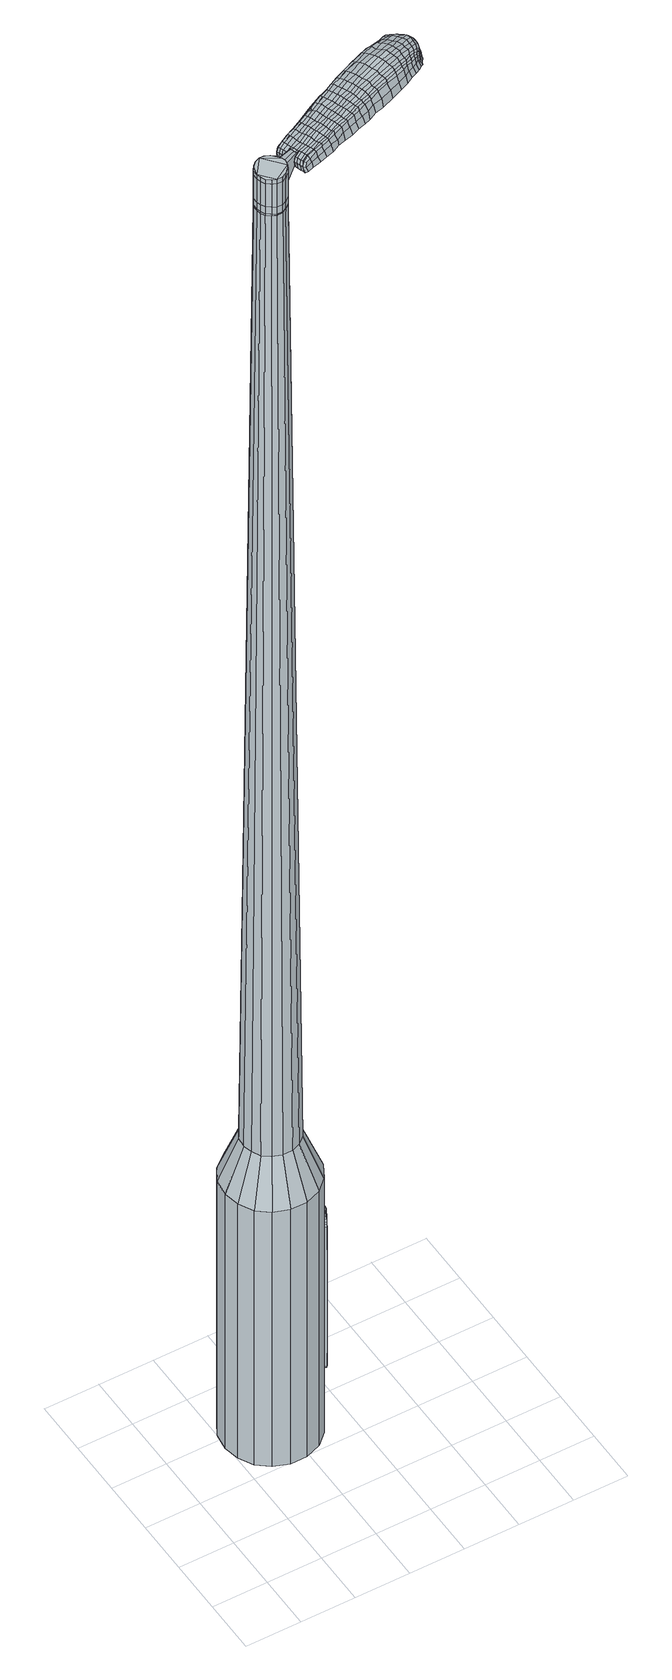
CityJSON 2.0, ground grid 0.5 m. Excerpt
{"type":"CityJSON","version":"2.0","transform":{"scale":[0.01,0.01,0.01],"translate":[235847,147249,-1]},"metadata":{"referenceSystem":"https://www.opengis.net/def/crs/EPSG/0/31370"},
"CityObjects":{
"object1":{"type":"GenericCityObject","attributes":{"cluster":434,"mean_distance_to_centroid":0.321,"new_centroid_x":235847.89,"new_centroid_y":147250.38,"mean_distance_to_camera":7.68,"H1":7.4,"H2":7.63,"Z_final":113.05,"cluster2":-1,"proj_x":235849.08,"proj_y":147253.54,"id_line":64612,"bearing_l":110.61,"distance":3.37,"orientation":"right","G_obj":20.61},"geometry":[{"type":"MultiSurface","lod":"2","boundaries":[[[0,1,2,3]],[[1,4,5,2]],[[4,6,7,5]],[[6,8,9,7]],[[8,10,11,9]],[[10,12,13,11]],[[12,14,15,13]],[[14,16,17,15]],[[16,18,19,17]],[[18,20,21,19]],[[20,22,23,21]],[[22,24,25,23]],[[24,26,27,25]],[[26,28,29,27]],[[28,30,31,29]],[[30,32,33,31]],[[32,34,35,33]],[[34,0,3,35]],[[36,37,38,39]],[[38,40,41,42]],[[41,43,42]],[[42,44,45,46]],[[45,47,46]],[[46,48,49,50]],[[49,51,50]],[[42,46,50,38]],[[50,52,39,38]],[[53,36,39]],[[2,5,7,35]],[[7,9,11,15]],[[11,13,15]],[[15,17,19,23]],[[19,21,23]],[[23,25,27,31]],[[27,29,31]],[[15,23,31,7]],[[31,33,35,7]],[[3,2,35]],[[1,0,54,55]],[[0,34,56,54]],[[34,32,57,56]],[[32,30,58,57]],[[30,28,59,58]],[[28,26,60,59]],[[26,24,61,60]],[[24,22,62,61]],[[22,20,63,62]],[[20,18,64,63]],[[18,16,65,64]],[[16,14,66,65]],[[14,12,67,66]],[[12,10,68,67]],[[10,8,69,68]],[[8,6,70,69]],[[6,4,71,70]],[[4,1,55,71]],[[55,54,72,73]],[[54,56,74,72]],[[56,57,75,74]],[[57,58,76,75]],[[58,59,77,76]],[[59,60,78,77]],[[60,61,79,78]],[[61,62,80,79]],[[62,63,81,80]],[[63,64,82,81]],[[64,65,83,82]],[[65,66,84,83]],[[66,67,85,84]],[[67,68,86,85]],[[68,69,87,86]],[[69,70,88,87]],[[70,71,89,88]],[[71,55,73,89]],[[90,91,92,93]],[[74,94,91,90]],[[95,96,94,74]],[[97,98,96,95]],[[99,100,98,97]],[[101,102,100,99]],[[79,103,102,101]],[[104,105,103,79]],[[81,106,105,104]],[[82,107,106,81]],[[83,108,107,82]],[[84,109,108,83]],[[110,111,109,84]],[[112,113,111,110]],[[114,115,113,112]],[[116,117,115,114]],[[118,119,117,116]],[[93,92,119,118]],[[120,121,122,123]],[[124,120,123,125]],[[126,124,125,127]],[[128,126,127,129]],[[130,128,129,131]],[[132,130,131,133]],[[134,132,133,135]],[[136,134,135,137]],[[138,136,137,139]],[[140,138,139,141]],[[142,140,141,143]],[[144,142,143,145]],[[146,144,145,147]],[[148,146,147,149]],[[150,148,149,151]],[[152,150,151,153]],[[73,72,90,93]],[[72,74,90]],[[75,95,74]],[[75,76,97,95]],[[76,77,99,97]],[[77,78,101,99]],[[78,79,101]],[[80,104,79]],[[80,81,104]],[[85,110,84]],[[85,86,112,110]],[[86,87,114,112]],[[87,88,116,114]],[[88,89,118,116]],[[89,73,93,118]],[[154,155,92,91]],[[155,156,119,92]],[[156,157,117,119]],[[157,158,115,117]],[[158,159,113,115]],[[159,160,111,113]],[[160,109,111]],[[161,105,106]],[[161,103,105]],[[162,102,103]],[[162,163,100,102]],[[163,164,98,100]],[[164,165,96,98]],[[165,94,96]],[[154,91,94]],[[39,52,152,166]],[[155,154,167,153]],[[53,39,166,121]],[[154,94,122,167]],[[36,53,121,120]],[[94,165,123,122]],[[37,36,120,124]],[[165,164,125,123]],[[38,37,124,126]],[[164,163,127,125]],[[40,38,126,128]],[[163,162,129,127]],[[41,40,128,130]],[[162,103,131,129]],[[43,41,130,132]],[[103,161,133,131]],[[42,43,132,134]],[[161,106,135,133]],[[44,42,134,136]],[[106,107,137,135]],[[45,44,136,138]],[[107,108,139,137]],[[47,45,138,140]],[[108,109,141,139]],[[46,47,140,142]],[[109,160,143,141]],[[48,46,142,144]],[[160,159,145,143]],[[49,48,144,146]],[[159,158,147,145]],[[51,49,146,148]],[[158,157,149,147]],[[50,51,148,150]],[[157,156,151,149]],[[52,50,150,152]],[[156,155,153,151]],[[152,153,168,169]],[[153,167,170,168]],[[167,122,171,170]],[[122,121,172,171]],[[121,166,173,172]],[[166,152,169,173]],[[174,175,176,177]],[[178,174,177,179]],[[174,178,180,181]],[[175,174,181,182]],[[183,184,185,186]],[[187,183,186,188]],[[183,187,189,190]],[[184,183,190,191]],[[192,193,194,195]],[[196,192,195,197]],[[192,196,198,199]],[[193,192,199,200]],[[201,202,203,204]],[[205,201,204,206]],[[201,205,207,208]],[[202,201,208,209]],[[210,211,212,213]],[[214,210,213,215]],[[210,214,216,217]],[[211,210,217,218]],[[219,220,221,222]],[[223,219,222,224]],[[219,223,225,226]],[[220,219,226,227]],[[228,229,230,231]],[[220,228,231,221]],[[228,220,227,232]],[[229,228,232,233]],[[234,235,236,237]],[[229,234,237,230]],[[234,229,233,238]],[[235,234,238,239]],[[240,178,179,241]],[[235,240,241,236]],[[240,235,239,242]],[[178,240,242,180]],[[243,244,245,246]],[[247,243,246,248]],[[243,247,249,250]],[[244,243,250,251]],[[252,253,254,255]],[[244,252,255,245]],[[252,244,251,256]],[[253,252,256,257]],[[258,259,260,261]],[[253,258,261,254]],[[258,253,257,262]],[[259,258,262,263]],[[264,265,266,267]],[[259,264,267,260]],[[264,259,263,268]],[[265,264,268,269]],[[270,175,182,271]],[[265,270,271,266]],[[270,265,269,272]],[[175,270,272,176]],[[273,274,275,276]],[[277,273,276,278]],[[273,277,279,280]],[[274,273,280,281]],[[282,283,284,285]],[[274,282,285,275]],[[282,274,281,286]],[[283,282,286,287]],[[288,289,290,291]],[[283,288,291,284]],[[288,283,287,292]],[[289,288,292,293]],[[294,187,188,295]],[[289,294,295,290]],[[294,289,293,296]],[[187,294,296,189]],[[297,298,299,300]],[[301,297,300,302]],[[297,301,303,304]],[[298,297,304,305]],[[306,307,308,309]],[[298,306,309,299]],[[306,298,305,310]],[[307,306,310,311]],[[312,313,314,315]],[[307,312,315,308]],[[312,307,311,316]],[[313,312,316,317]],[[318,319,320,321]],[[313,318,321,314]],[[318,313,317,322]],[[319,318,322,323]],[[324,184,191,325]],[[319,324,325,320]],[[324,319,323,326]],[[184,324,326,185]],[[327,213,212,328]],[[329,327,328,330]],[[327,329,331,332]],[[213,327,332,215]],[[333,329,330,334]],[[335,333,334,336]],[[333,335,337,338]],[[329,333,338,331]],[[339,335,336,340]],[[341,339,340,342]],[[339,341,343,344]],[[335,339,344,337]],[[345,341,342,346]],[[347,345,346,348]],[[345,347,349,350]],[[341,345,350,343]],[[351,347,348,352]],[[202,351,352,203]],[[351,202,209,353]],[[347,351,353,349]],[[354,355,200,199]],[[356,354,199,198]],[[354,356,357,358]],[[355,354,358,359]],[[360,361,359,358]],[[362,360,358,357]],[[360,362,363,364]],[[361,360,364,365]],[[366,367,365,364]],[[368,366,364,363]],[[366,368,369,370]],[[367,366,370,371]],[[372,373,371,370]],[[374,372,370,369]],[[372,374,207,205]],[[373,372,205,206]],[[375,376,377,378]],[[277,375,378,279]],[[375,277,278,379]],[[376,375,379,380]],[[381,196,197,382]],[[376,381,382,377]],[[381,376,380,383]],[[196,381,383,198]],[[384,385,386,387]],[[223,384,387,225]],[[384,223,224,388]],[[385,384,388,389]],[[390,391,392,393]],[[385,390,393,386]],[[390,385,389,394]],[[391,390,394,395]],[[396,193,200,397]],[[391,396,397,392]],[[396,391,395,398]],[[193,396,398,194]],[[399,400,401,402]],[[181,399,402,182]],[[399,181,180,403]],[[400,399,403,404]],[[405,406,407,408]],[[400,405,408,401]],[[405,400,404,409]],[[406,405,409,410]],[[411,204,203,412]],[[406,411,412,407]],[[411,406,410,413]],[[204,411,413,206]],[[414,415,416,417]],[[186,414,417,188]],[[414,186,185,418]],[[415,414,418,419]],[[420,208,207,421]],[[415,420,421,416]],[[420,415,419,422]],[[208,420,422,209]],[[423,424,425,426]],[[301,423,426,303]],[[423,301,302,427]],[[424,423,427,428]],[[429,214,215,430]],[[424,429,430,425]],[[429,424,428,431]],[[214,429,431,216]],[[432,433,434,435]],[[247,432,435,249]],[[432,247,248,436]],[[433,432,436,437]],[[438,439,440,441]],[[433,438,441,434]],[[438,433,437,442]],[[439,438,442,443]],[[444,211,218,445]],[[439,444,445,440]],[[444,439,443,446]],[[211,444,446,212]],[[447,448,437,436]],[[246,447,436,248]],[[447,246,245,449]],[[448,447,449,450]],[[451,452,443,442]],[[448,451,442,437]],[[451,448,450,453]],[[452,451,453,454]],[[455,328,212,446]],[[452,455,446,443]],[[455,452,454,456]],[[328,455,456,330]],[[457,458,459,460]],[[304,457,460,305]],[[457,304,303,426]],[[458,457,426,425]],[[461,332,331,462]],[[458,461,462,459]],[[461,458,425,430]],[[332,461,430,215]],[[463,464,450,449]],[[255,463,449,245]],[[463,255,254,465]],[[464,463,465,466]],[[467,468,454,453]],[[464,467,453,450]],[[467,464,466,469]],[[468,467,469,470]],[[471,334,330,456]],[[468,471,456,454]],[[471,468,470,472]],[[334,471,472,336]],[[473,474,475,476]],[[310,473,476,311]],[[473,310,305,460]],[[474,473,460,459]],[[477,338,337,478]],[[474,477,478,475]],[[477,474,459,462]],[[338,477,462,331]],[[479,480,466,465]],[[261,479,465,254]],[[479,261,260,481]],[[480,479,481,482]],[[483,484,470,469]],[[480,483,469,466]],[[483,480,482,485]],[[484,483,485,486]],[[487,340,336,472]],[[484,487,472,470]],[[487,484,486,488]],[[340,487,488,342]],[[489,490,491,492]],[[316,489,492,317]],[[489,316,311,476]],[[490,489,476,475]],[[493,344,343,494]],[[490,493,494,491]],[[493,490,475,478]],[[344,493,478,337]],[[495,496,482,481]],[[267,495,481,260]],[[495,267,266,497]],[[496,495,497,498]],[[499,500,486,485]],[[496,499,485,482]],[[499,496,498,501]],[[500,499,501,502]],[[503,346,342,488]],[[500,503,488,486]],[[503,500,502,504]],[[346,503,504,348]],[[505,506,507,508]],[[322,505,508,323]],[[505,322,317,492]],[[506,505,492,491]],[[509,350,349,510]],[[506,509,510,507]],[[509,506,491,494]],[[350,509,494,343]],[[511,512,498,497]],[[271,511,497,266]],[[511,271,182,402]],[[512,511,402,401]],[[513,514,502,501]],[[512,513,501,498]],[[513,512,401,408]],[[514,513,408,407]],[[515,352,348,504]],[[514,515,504,502]],[[515,514,407,412]],[[352,515,412,203]],[[516,517,419,418]],[[326,516,418,185]],[[516,326,323,508]],[[517,516,508,507]],[[518,353,209,422]],[[517,518,422,419]],[[518,517,507,510]],[[353,518,510,349]],[[519,520,380,379]],[[276,519,379,278]],[[519,276,275,521]],[[520,519,521,522]],[[523,356,198,383]],[[520,523,383,380]],[[523,520,522,524]],[[356,523,524,357]],[[525,526,527,528]],[[226,525,528,227]],[[525,226,225,387]],[[526,525,387,386]],[[529,530,531,532]],[[526,529,532,527]],[[529,526,386,393]],[[530,529,393,392]],[[533,355,359,534]],[[530,533,534,531]],[[533,530,392,397]],[[355,533,397,200]],[[535,536,522,521]],[[285,535,521,275]],[[535,285,284,537]],[[536,535,537,538]],[[539,362,357,524]],[[536,539,524,522]],[[539,536,538,540]],[[362,539,540,363]],[[541,542,543,544]],[[232,541,544,233]],[[541,232,227,528]],[[542,541,528,527]],[[545,546,547,548]],[[542,545,548,543]],[[545,542,527,532]],[[546,545,532,531]],[[549,361,365,550]],[[546,549,550,547]],[[549,546,531,534]],[[361,549,534,359]],[[551,552,538,537]],[[291,551,537,284]],[[551,291,290,553]],[[552,551,553,554]],[[555,368,363,540]],[[552,555,540,538]],[[555,552,554,556]],[[368,555,556,369]],[[557,558,559,560]],[[238,557,560,239]],[[557,238,233,544]],[[558,557,544,543]],[[561,562,563,564]],[[558,561,564,559]],[[561,558,543,548]],[[562,561,548,547]],[[565,367,371,566]],[[562,565,566,563]],[[565,562,547,550]],[[367,565,550,365]],[[567,568,554,553]],[[295,567,553,290]],[[567,295,188,417]],[[568,567,417,416]],[[569,374,369,556]],[[568,569,556,554]],[[569,568,416,421]],[[374,569,421,207]],[[570,571,404,403]],[[242,570,403,180]],[[570,242,239,560]],[[571,570,560,559]],[[572,573,410,409]],[[571,572,409,404]],[[572,571,559,564]],[[573,572,564,563]],[[574,373,206,413]],[[573,574,413,410]],[[574,573,563,566]],[[373,574,566,371]],[[575,576,577,578]],[[578,577,579,580]],[[581,579,577,582]],[[582,577,576,583]],[[584,585,586,587]],[[587,586,588,589]],[[590,588,586,591]],[[591,586,585,592]],[[593,594,595,596]],[[596,595,597,598]],[[599,597,595,600]],[[600,595,594,601]],[[602,603,604,605]],[[605,604,606,607]],[[608,606,604,609]],[[609,604,603,610]],[[611,612,613,614]],[[614,613,615,616]],[[617,615,613,618]],[[618,613,612,619]],[[620,621,622,623]],[[623,622,624,625]],[[626,624,622,627]],[[627,622,621,628]],[[629,630,631,632]],[[632,631,621,620]],[[628,621,631,633]],[[633,631,630,634]],[[635,636,637,638]],[[638,637,630,629]],[[634,630,637,639]],[[639,637,636,640]],[[580,579,641,642]],[[642,641,636,635]],[[640,636,641,643]],[[643,641,579,581]],[[644,645,646,647]],[[647,646,648,649]],[[650,648,646,651]],[[651,646,645,652]],[[653,654,655,656]],[[656,655,645,644]],[[652,645,655,657]],[[657,655,654,658]],[[659,660,661,662]],[[662,661,654,653]],[[658,654,661,663]],[[663,661,660,664]],[[665,666,667,668]],[[668,667,660,659]],[[664,660,667,669]],[[669,667,666,670]],[[583,576,671,672]],[[672,671,666,665]],[[670,666,671,673]],[[673,671,576,575]],[[674,675,676,677]],[[677,676,678,679]],[[680,678,676,681]],[[681,676,675,682]],[[683,684,685,686]],[[686,685,675,674]],[[682,675,685,687]],[[687,685,684,688]],[[689,690,691,692]],[[692,691,684,683]],[[688,684,691,693]],[[693,691,690,694]],[[589,588,695,696]],[[696,695,690,689]],[[694,690,695,697]],[[697,695,588,590]],[[698,699,700,701]],[[701,700,702,703]],[[704,702,700,705]],[[705,700,699,706]],[[707,708,709,710]],[[710,709,699,698]],[[706,699,709,711]],[[711,709,708,712]],[[713,714,715,716]],[[716,715,708,707]],[[712,708,715,717]],[[717,715,714,718]],[[719,720,721,722]],[[722,721,714,713]],[[718,714,721,723]],[[723,721,720,724]],[[592,585,725,726]],[[726,725,720,719]],[[724,720,725,727]],[[727,725,585,584]],[[611,614,728,729]],[[729,728,730,731]],[[732,730,728,733]],[[733,728,614,616]],[[731,730,734,735]],[[735,734,736,737]],[[738,736,734,739]],[[739,734,730,732]],[[737,736,740,741]],[[741,740,742,743]],[[744,742,740,745]],[[745,740,736,738]],[[743,742,746,747]],[[747,746,748,749]],[[750,748,746,751]],[[751,746,742,744]],[[749,748,752,753]],[[753,752,603,602]],[[610,603,752,754]],[[754,752,748,750]],[[601,755,756,600]],[[600,756,757,599]],[[758,757,756,759]],[[759,756,755,760]],[[760,761,762,759]],[[759,762,763,758]],[[764,763,762,765]],[[765,762,761,766]],[[766,767,768,765]],[[765,768,769,764]],[[770,769,768,771]],[[771,768,767,772]],[[772,773,774,771]],[[771,774,775,770]],[[608,775,774,606]],[[606,774,773,607]],[[776,777,778,779]],[[779,778,678,680]],[[679,678,778,780]],[[780,778,777,781]],[[598,597,782,783]],[[783,782,777,776]],[[781,777,782,784]],[[784,782,597,599]],[[785,786,787,788]],[[788,787,624,626]],[[625,624,787,789]],[[789,787,786,790]],[[791,792,793,794]],[[794,793,786,785]],[[790,786,793,795]],[[795,793,792,796]],[[601,594,797,798]],[[798,797,792,791]],[[796,792,797,799]],[[799,797,594,593]],[[800,801,802,803]],[[803,802,582,583]],[[581,582,802,804]],[[804,802,801,805]],[[806,807,808,809]],[[809,808,801,800]],[[805,801,808,810]],[[810,808,807,811]],[[602,605,812,813]],[[813,812,807,806]],[[811,807,812,814]],[[814,812,605,607]],[[815,816,817,818]],[[818,817,587,589]],[[584,587,817,819]],[[819,817,816,820]],[[608,609,821,822]],[[822,821,816,815]],[[820,816,821,823]],[[823,821,609,610]],[[824,825,826,827]],[[827,826,702,704]],[[702,826,703]],[[703,826,825,828]],[[616,615,829,830]],[[830,829,825,824]],[[828,825,829,831]],[[831,829,615,617]],[[832,833,834,835]],[[835,834,648,650]],[[649,648,834,836]],[[836,834,833,837]],[[838,839,840,841]],[[841,840,833,832]],[[837,833,840,842]],[[842,840,839,843]],[[619,612,844,845]],[[845,844,839,838]],[[843,839,844,846]],[[846,844,612,611]],[[837,847,848,836]],[[836,848,647,649]],[[644,647,848,849]],[[849,848,847,850]],[[843,851,852,842]],[[842,852,847,837]],[[850,847,852,853]],[[853,852,851,854]],[[611,729,855,846]],[[846,855,851,843]],[[854,851,855,856]],[[856,855,729,731]],[[857,858,859,860]],[[860,859,705,706]],[[704,705,859,827]],[[827,859,858,824]],[[732,733,861,862]],[[862,861,858,857]],[[824,858,861,830]],[[830,861,733,616]],[[850,863,864,849]],[[849,864,656,644]],[[653,656,864,865]],[[865,864,863,866]],[[854,867,868,853]],[[853,868,863,850]],[[866,863,868,869]],[[869,868,867,870]],[[731,735,871,856]],[[856,871,867,854]],[[870,867,871,872]],[[872,871,735,737]],[[873,874,875,876]],[[876,875,711,712]],[[706,711,875,860]],[[860,875,874,857]],[[738,739,877,878]],[[878,877,874,873]],[[857,874,877,862]],[[862,877,739,732]],[[866,879,880,865]],[[865,880,662,653]],[[659,662,880,881]],[[881,880,879,882]],[[870,883,884,869]],[[869,884,879,866]],[[882,879,884,885]],[[885,884,883,886]],[[737,741,887,872]],[[872,887,883,870]],[[886,883,887,888]],[[888,887,741,743]],[[889,890,891,892]],[[892,891,717,718]],[[712,717,891,876]],[[876,891,890,873]],[[744,745,893,894]],[[894,893,890,889]],[[873,890,893,878]],[[878,893,745,738]],[[882,895,896,881]],[[881,896,668,659]],[[665,668,896,897]],[[897,896,895,898]],[[886,899,900,885]],[[885,900,895,882]],[[898,895,900,901]],[[901,900,899,902]],[[743,747,903,888]],[[888,903,899,886]],[[902,899,903,904]],[[904,903,747,749]],[[905,906,907,908]],[[908,907,723,724]],[[718,723,907,892]],[[892,907,906,889]],[[750,751,909,910]],[[910,909,906,905]],[[889,906,909,894]],[[894,909,751,744]],[[898,911,912,897]],[[897,912,672,665]],[[583,672,912,803]],[[803,912,911,800]],[[902,913,914,901]],[[901,914,911,898]],[[800,911,914,809]],[[809,914,913,806]],[[749,753,915,904]],[[904,915,913,902]],[[806,913,915,813]],[[813,915,753,602]],[[820,916,917,819]],[[819,917,727,584]],[[724,727,917,908]],[[908,917,916,905]],[[610,754,918,823]],[[823,918,916,820]],[[905,916,918,910]],[[910,918,754,750]],[[781,919,920,780]],[[780,920,677,679]],[[674,677,920,921]],[[921,920,919,922]],[[599,757,923,784]],[[784,923,919,781]],[[922,919,923,924]],[[924,923,757,758]],[[925,926,927,928]],[[928,927,627,628]],[[626,627,927,788]],[[788,927,926,785]],[[929,930,931,932]],[[932,931,926,925]],[[785,926,931,794]],[[794,931,930,791]],[[760,755,933,934]],[[934,933,930,929]],[[791,930,933,798]],[[798,933,755,601]],[[922,935,936,921]],[[921,936,686,674]],[[683,686,936,937]],[[937,936,935,938]],[[758,763,939,924]],[[924,939,935,922]],[[938,935,939,940]],[[940,939,763,764]],[[941,942,943,944]],[[944,943,633,634]],[[628,633,943,928]],[[928,943,942,925]],[[945,946,947,948]],[[948,947,942,941]],[[925,942,947,932]],[[932,947,946,929]],[[766,761,949,950]],[[950,949,946,945]],[[929,946,949,934]],[[934,949,761,760]],[[938,951,952,937]],[[937,952,692,683]],[[689,692,952,953]],[[953,952,951,954]],[[764,769,955,940]],[[940,955,951,938]],[[954,951,955,956]],[[956,955,769,770]],[[957,958,959,960]],[[960,959,639,640]],[[634,639,959,944]],[[944,959,958,941]],[[961,962,963,964]],[[964,963,958,957]],[[941,958,963,948]],[[948,963,962,945]],[[772,767,965,966]],[[966,965,962,961]],[[945,962,965,950]],[[950,965,767,766]],[[954,967,968,953]],[[953,968,696,689]],[[589,696,968,818]],[[818,968,967,815]],[[770,775,969,956]],[[956,969,967,954]],[[815,967,969,822]],[[822,969,775,608]],[[805,970,971,804]],[[804,971,643,581]],[[640,643,971,960]],[[960,971,970,957]],[[811,972,973,810]],[[810,973,970,805]],[[957,970,973,964]],[[964,973,972,961]],[[607,773,974,814]],[[814,974,972,811]],[[961,972,974,966]],[[966,974,773,772]],[[575,578,177,176]],[[578,580,179,177]],[[590,591,190,189]],[[591,592,191,190]],[[593,596,195,194]],[[596,598,197,195]],[[617,618,217,216]],[[618,619,218,217]],[[620,623,222,221]],[[623,625,224,222]],[[629,632,231,230]],[[632,620,221,231]],[[635,638,237,236]],[[638,629,230,237]],[[580,642,241,179]],[[642,635,236,241]],[[650,651,250,249]],[[651,652,251,250]],[[652,657,256,251]],[[657,658,257,256]],[[658,663,262,257]],[[663,664,263,262]],[[664,669,268,263]],[[669,670,269,268]],[[670,673,272,269]],[[673,575,176,272]],[[680,681,280,279]],[[681,682,281,280]],[[682,687,286,281]],[[687,688,287,286]],[[688,693,292,287]],[[693,694,293,292]],[[694,697,296,293]],[[697,590,189,296]],[[698,701,300,299]],[[701,703,302,300]],[[707,710,309,308]],[[710,698,299,309]],[[713,716,315,314]],[[716,707,308,315]],[[719,722,321,320]],[[722,713,314,321]],[[592,726,325,191]],[[726,719,320,325]],[[776,779,378,377]],[[779,680,279,378]],[[598,783,382,197]],[[783,776,377,382]],[[625,789,388,224]],[[789,790,389,388]],[[790,795,394,389]],[[795,796,395,394]],[[796,799,398,395]],[[799,593,194,398]],[[703,427,302]],[[703,828,428,427]],[[828,831,431,428]],[[831,617,216,431]],[[832,835,435,434]],[[835,650,249,435]],[[838,841,441,440]],[[841,832,434,441]],[[619,845,445,218]],[[845,838,440,445]],[[975,976,977,978]],[[979,980,978,977]],[[981,982,983,984]],[[985,986,987,988]],[[976,989,990,977]],[[991,979,977,990]],[[992,981,984,993]],[[994,995,986,985]],[[989,996,997,990]],[[997,998,991,990]],[[999,992,993,1000]],[[1001,995,994,1002]],[[996,1003,1004,997]],[[1004,1005,998,997]],[[1006,999,1000,1007]],[[1008,1001,1002,1009]],[[1010,1011,1012,1013]],[[1014,1015,1011,1010]],[[1014,1016,1017,1015]],[[1016,1018,1019,1017]],[[1020,1021,1022,1023]],[[1024,1025,1021,1020]],[[1026,1027,1025,1024]],[[1028,1029,1027,1026]],[[1023,1012,1011,1020]],[[1020,1011,1015,1024]],[[1015,1017,1026,1024]],[[1017,1019,1028,1026]],[[984,983,980,979]],[[993,984,979,991]],[[998,1000,993,991]],[[1005,1007,1000,998]],[[985,988,982,981]],[[994,985,981,992]],[[1002,994,992,999]],[[1009,1002,999,1006]],[[986,1010,1013,987]],[[995,1014,1010,986]],[[1016,1014,995,1001]],[[1018,1016,1001,1008]],[[1030,1031,1032,1033]],[[1032,1034,1035,1036]],[[1032,1036,1037,1038]],[[1032,1038,1033]],[[1039,1030,1033,1040]],[[1041,1040,1033,1042]],[[1043,1042,1033]],[[1044,1032,1031,1045]],[[1046,1044,1045,1047]],[[1048,1046,1047,1049]],[[1050,1048,1049,1051]],[[1052,1050,1051,1053]],[[1053,1054,1055,1056]],[[1053,1056,1057,1058]],[[1053,1058,1059,1060]],[[1059,1061,1062,1063]],[[1059,1063,1064,1065]],[[1059,1065,1060]],[[1053,1060,1052]],[[1066,1067,1031,1030]],[[1068,1069,1034,1032]],[[1070,1071,1043,1033]],[[1067,1072,1045,1031]],[[1073,1068,1032,1044]],[[1072,1074,1047,1045]],[[1075,1073,1044,1046]],[[1074,1076,1049,1047]],[[1077,1075,1046,1048]],[[1076,1078,1051,1049]],[[1079,1077,1048,1050]],[[1078,1080,1053,1051]],[[1081,1079,1050,1052]],[[1080,1082,1054,1053]],[[1083,1084,1061,1059]],[[1085,1081,1052,1060]],[[1055,1054,1082,1086]],[[1056,1055,1086,1087]],[[1057,1056,1087,1088]],[[1058,1057,1088,1089]],[[1059,1058,1089,1083]],[[1090,1066,1030,1039]],[[1091,1090,1039,1040]],[[1092,1091,1040,1041]],[[1093,1092,1041,1042]],[[1071,1093,1042,1043]],[[1035,1034,1069,1094]],[[1062,1061,1084,1095]],[[1036,1035,1094,1096]],[[1037,1036,1096,1097]],[[1038,1037,1097,1098]],[[1033,1038,1098,1070]],[[1063,1062,1095,1099]],[[1064,1063,1099,1100]],[[1065,1064,1100,1101]],[[1060,1065,1101,1085]]]}]}
},
"vertices":[
[130,155,384],[132,141,384],[132,141,96],[130,155,96],[130,127,384],[130,127,96],[123,114,384],[123,114,96],[112,104,384],[112,104,96],[98,99,384],[98,99,96],[83,99,384],[83,99,96],[69,104,384],[69,104,96],[58,113,384],[58,113,96],[51,126,384],[51,126,96],[48,140,384],[48,140,96],[50,155,384],[50,155,96],[57,167,384],[57,167,96],[69,177,384],[69,177,96],[82,182,384],[82,182,96],[97,182,384],[97,182,96],[111,177,384],[111,177,96],[122,168,384],[122,168,96],[97,152,1524],[92,154,1524],[88,154,1524],[103,145,1524],[83,152,1524],[80,149,1524],[77,140,1524],[77,145,1524],[78,136,1524],[80,132,1524],[88,127,1524],[84,129,1524],[93,127,1524],[97,129,1524],[103,136,1524],[101,132,1524],[104,141,1524],[100,149,1524],[114,149,429],[115,141,429],[109,157,429],[103,163,429],[94,165,429],[86,165,429],[77,162,429],[71,157,429],[66,149,429],[65,140,429],[67,132,429],[71,124,429],[78,119,429],[86,116,429],[95,116,429],[103,119,429],[110,125,429],[114,132,429],[103,145,1483],[104,141,1483],[100,149,1483],[97,152,1483],[92,154,1483],[88,154,1483],[83,152,1483],[80,149,1483],[77,145,1483],[77,140,1483],[78,136,1483],[80,132,1483],[84,129,1483],[88,127,1483],[93,127,1483],[97,129,1483],[101,132,1483],[103,136,1483],[102,145,1483],[102,145,1485],[103,141,1485],[103,141,1483],[100,149,1485],[96,152,1483],[96,152,1485],[92,153,1483],[92,153,1485],[88,153,1483],[88,153,1485],[84,152,1483],[84,152,1485],[80,149,1485],[78,145,1483],[78,145,1485],[77,140,1485],[78,136,1485],[80,132,1485],[84,129,1485],[88,128,1483],[88,128,1485],[93,128,1483],[93,128,1485],[97,130,1483],[97,130,1485],[100,132,1483],[100,132,1485],[102,136,1483],[102,136,1485],[97,152,1519],[100,149,1519],[100,149,1493],[97,152,1493],[92,154,1519],[92,154,1493],[88,154,1519],[88,154,1493],[83,152,1519],[83,152,1493],[80,149,1519],[80,149,1493],[77,145,1519],[77,145,1493],[77,140,1519],[77,140,1493],[78,136,1519],[78,136,1493],[80,132,1519],[80,132,1493],[84,129,1519],[84,129,1493],[88,127,1519],[88,127,1493],[93,127,1519],[93,127,1493],[97,129,1519],[97,129,1493],[101,132,1519],[101,132,1493],[103,136,1519],[103,136,1493],[104,141,1519],[104,141,1493],[103,145,1485],[104,141,1485],[103,136,1485],[101,132,1485],[97,129,1485],[93,127,1485],[88,127,1485],[77,145,1485],[83,152,1485],[88,154,1485],[92,154,1485],[97,152,1485],[103,145,1519],[103,145,1493],[121,149,1513],[121,149,1518],[120,152,1513],[119,155,1513],[119,155,1518],[120,152,1518],[196,160,1519],[190,157,1518],[191,156,1509],[198,159,1510],[205,162,1519],[206,161,1510],[203,164,1526],[195,161,1525],[188,159,1525],[183,196,1519],[177,193,1518],[176,191,1525],[183,194,1525],[191,199,1519],[191,197,1526],[192,201,1510],[184,198,1510],[177,195,1509],[258,205,1519],[259,202,1519],[260,202,1513],[259,206,1513],[256,209,1519],[256,209,1513],[254,208,1524],[256,205,1524],[258,201,1524],[189,179,1530],[182,176,1529],[183,173,1529],[190,176,1530],[197,182,1531],[198,179,1531],[196,186,1530],[187,183,1530],[180,180,1529],[113,150,1512],[114,148,1512],[115,148,1517],[114,151,1517],[112,153,1512],[113,154,1517],[113,154,1506],[114,151,1506],[115,148,1506],[251,182,1519],[248,180,1519],[250,179,1512],[253,181,1512],[253,183,1518],[255,182,1512],[253,184,1522],[251,183,1523],[248,181,1524],[244,178,1519],[239,176,1519],[241,175,1512],[246,177,1512],[243,179,1524],[238,177,1525],[234,173,1519],[226,170,1519],[228,169,1511],[235,172,1511],[233,174,1526],[225,171,1526],[216,166,1519],[217,165,1510],[214,168,1526],[126,138,1513],[133,140,1513],[132,141,1518],[125,138,1517],[120,136,1512],[121,137,1516],[122,136,1506],[127,137,1507],[135,139,1507],[140,142,1514],[148,144,1515],[146,145,1520],[139,143,1519],[142,141,1507],[149,143,1507],[155,146,1515],[162,149,1516],[161,150,1522],[153,147,1521],[156,146,1508],[163,148,1508],[169,151,1517],[176,153,1517],[175,154,1524],[168,152,1523],[171,150,1508],[178,152,1509],[183,155,1518],[181,156,1524],[185,154,1509],[240,216,1519],[236,215,1519],[236,213,1524],[240,214,1523],[242,216,1518],[242,215,1522],[242,217,1512],[240,217,1512],[237,216,1512],[232,214,1519],[226,212,1519],[226,210,1525],[232,212,1524],[232,215,1512],[227,214,1512],[220,210,1519],[213,208,1519],[213,206,1526],[220,209,1526],[221,212,1511],[214,209,1511],[202,203,1519],[202,202,1526],[203,205,1510],[115,166,1513],[122,169,1513],[123,171,1507],[116,167,1507],[110,163,1512],[111,165,1506],[112,163,1516],[115,165,1517],[122,168,1518],[129,172,1514],[136,175,1515],[137,177,1507],[130,174,1507],[129,171,1519],[136,174,1520],[143,178,1515],[150,181,1516],[150,183,1508],[144,180,1508],[143,177,1521],[149,180,1522],[157,184,1517],[163,187,1517],[164,189,1509],[157,186,1508],[156,183,1523],[163,186,1524],[170,190,1518],[171,192,1509],[170,188,1524],[119,153,1519],[120,150,1519],[126,155,1520],[127,153,1520],[125,158,1520],[118,155,1519],[133,158,1522],[134,156,1522],[140,161,1523],[141,158,1523],[139,164,1523],[132,161,1521],[147,163,1524],[148,161,1524],[154,166,1525],[155,163,1525],[153,169,1525],[146,166,1524],[161,169,1526],[162,166,1526],[168,171,1527],[169,168,1527],[167,174,1527],[160,172,1526],[175,174,1528],[176,171,1528],[174,177,1528],[254,204,1527],[255,200,1527],[251,207,1526],[247,206,1527],[249,202,1528],[251,199,1528],[243,200,1529],[245,196,1529],[241,203,1528],[235,201,1530],[237,197,1530],[238,194,1530],[230,195,1531],[231,191,1531],[228,198,1530],[219,195,1531],[221,192,1531],[222,188,1531],[209,187,1531],[210,184,1531],[208,191,1531],[244,216,1518],[247,214,1519],[248,216,1513],[245,217,1513],[243,214,1523],[246,213,1523],[251,212,1519],[252,213,1513],[250,211,1524],[255,185,1518],[257,187,1518],[255,187,1523],[254,185,1523],[256,184,1513],[258,187,1513],[258,190,1519],[259,194,1519],[258,194,1524],[257,190,1523],[259,190,1513],[260,194,1513],[260,198,1519],[258,198,1524],[261,198,1513],[194,162,1528],[194,164,1528],[187,162,1528],[187,160,1527],[203,165,1528],[202,167,1529],[193,167,1529],[192,170,1530],[185,167,1529],[186,164,1528],[201,170,1529],[201,173,1530],[191,173,1530],[184,170,1529],[200,176,1531],[183,193,1528],[184,190,1529],[192,194,1529],[191,196,1528],[176,190,1527],[177,188,1528],[186,187,1529],[194,190,1530],[179,184,1528],[109,162,1512],[110,160,1512],[111,160,1517],[110,162,1517],[110,163,1506],[110,161,1506],[111,157,1512],[112,157,1517],[112,158,1506],[118,137,1512],[118,138,1512],[119,138,1506],[119,136,1506],[119,138,1517],[119,139,1517],[117,140,1512],[116,143,1512],[117,143,1506],[118,140,1506],[118,141,1517],[117,144,1517],[115,145,1512],[116,146,1506],[116,146,1517],[124,140,1519],[124,141,1519],[131,142,1520],[131,143,1520],[123,143,1519],[122,146,1519],[130,146,1520],[129,148,1520],[121,148,1519],[128,150,1520],[115,164,1519],[116,162,1519],[123,165,1520],[122,167,1520],[117,159,1519],[124,162,1520],[139,144,1521],[138,146,1521],[146,146,1522],[145,148,1522],[137,148,1521],[136,150,1521],[144,150,1522],[143,153,1523],[135,153,1522],[142,156,1523],[129,169,1521],[130,168,1521],[137,170,1522],[136,172,1522],[131,164,1521],[138,167,1522],[153,149,1523],[152,150,1523],[160,151,1524],[159,153,1524],[151,153,1523],[150,155,1524],[158,155,1525],[157,158,1525],[149,158,1524],[156,161,1525],[143,175,1523],[144,173,1523],[150,176,1524],[150,178,1524],[145,170,1524],[152,173,1525],[167,153,1525],[166,155,1525],[174,155,1526],[173,157,1526],[165,157,1526],[164,160,1526],[172,160,1527],[171,163,1527],[163,163,1526],[170,165,1527],[156,181,1525],[157,179,1525],[164,182,1526],[163,184,1526],[159,176,1526],[165,178,1527],[181,158,1527],[180,160,1527],[179,162,1527],[178,165,1528],[177,168,1528],[170,187,1527],[171,185,1527],[172,181,1528],[241,214,1525],[244,213,1525],[238,213,1526],[240,211,1526],[248,210,1526],[244,209,1527],[251,184,1525],[253,186,1525],[249,185,1526],[248,183,1525],[254,189,1525],[255,193,1526],[251,191,1527],[251,188,1526],[255,197,1526],[251,195,1527],[233,211,1526],[235,210,1527],[227,209,1527],[229,208,1528],[238,207,1528],[232,205,1529],[244,181,1526],[244,183,1527],[239,180,1528],[238,178,1527],[245,186,1527],[246,189,1528],[239,187,1529],[239,183,1528],[245,193,1528],[239,190,1530],[221,207,1528],[223,206,1529],[213,205,1528],[215,203,1529],[225,202,1529],[217,199,1530],[232,176,1528],[233,178,1528],[225,175,1529],[225,173,1528],[233,181,1529],[233,184,1530],[224,181,1530],[225,178,1530],[232,188,1530],[223,185,1531],[202,200,1529],[204,198,1529],[206,195,1530],[214,169,1528],[214,171,1529],[213,174,1530],[212,177,1530],[212,180,1531],[191,158,1509],[189,159,1518],[196,162,1518],[198,161,1509],[204,164,1519],[206,163,1510],[203,165,1525],[194,163,1525],[188,160,1525],[177,190,1525],[177,191,1518],[184,194,1518],[184,192,1525],[192,197,1519],[192,196,1525],[193,199,1510],[185,196,1509],[178,193,1509],[258,201,1513],[257,201,1519],[256,204,1519],[257,205,1513],[254,207,1519],[255,208,1513],[253,207,1524],[255,204,1524],[256,201,1524],[183,174,1528],[182,177,1528],[189,179,1529],[190,176,1529],[197,182,1529],[199,179,1529],[196,186,1529],[188,182,1529],[181,180,1528],[117,149,1516],[116,149,1512],[115,151,1512],[116,152,1516],[114,154,1512],[115,154,1516],[115,155,1506],[116,152,1506],[117,149,1506],[249,181,1512],[247,182,1519],[250,183,1518],[252,183,1512],[252,185,1518],[253,184,1512],[251,185,1522],[250,184,1523],[247,183,1523],[240,177,1512],[238,177,1519],[243,180,1519],[245,179,1512],[242,181,1524],[237,178,1525],[227,171,1511],[226,172,1519],[233,175,1519],[234,174,1511],[232,176,1525],[224,173,1526],[215,168,1519],[217,167,1510],[214,169,1526],[132,143,1518],[133,142,1513],[126,140,1513],[125,140,1517],[121,138,1512],[121,139,1515],[122,138,1506],[127,139,1506],[134,141,1507],[146,147,1520],[147,146,1514],[140,144,1514],[139,145,1519],[141,143,1507],[149,145,1507],[160,152,1522],[161,151,1516],[154,148,1515],[153,149,1521],[156,148,1508],[163,150,1508],[174,156,1523],[175,155,1517],[168,153,1516],[167,154,1522],[170,152,1508],[177,154,1508],[182,157,1517],[181,158,1524],[184,156,1509],[237,212,1523],[237,213,1519],[240,214,1518],[240,212,1523],[242,214,1518],[242,213,1522],[242,215,1512],[240,215,1512],[237,214,1512],[226,209,1525],[227,210,1519],[232,212,1519],[232,210,1524],[233,213,1512],[227,212,1512],[213,204,1526],[214,206,1519],[221,208,1519],[221,207,1525],[222,210,1511],[214,207,1511],[203,202,1519],[203,200,1526],[204,203,1510],[124,169,1507],[123,167,1513],[116,164,1513],[117,166,1506],[112,162,1512],[112,163,1506],[113,162,1515],[116,163,1517],[123,166,1518],[138,175,1507],[137,174,1514],[130,170,1514],[131,172,1507],[130,169,1519],[137,172,1520],[151,181,1508],[151,180,1516],[144,177,1515],[144,178,1508],[144,175,1521],[150,178,1522],[165,187,1508],[164,186,1517],[157,183,1516],[158,184,1508],[157,181,1522],[164,184,1523],[171,188,1517],[171,190,1509],[170,187,1524],[120,153,1518],[121,151,1518],[127,156,1519],[128,153,1519],[126,158,1519],[119,156,1518],[134,158,1520],[135,156,1520],[141,161,1521],[142,158,1521],[140,164,1521],[133,161,1520],[148,163,1523],[149,161,1523],[155,166,1524],[156,163,1524],[154,169,1524],[147,166,1523],[162,169,1525],[163,166,1525],[169,171,1526],[170,169,1526],[167,174,1526],[161,172,1525],[175,174,1527],[176,171,1527],[174,177,1527],[254,200,1526],[252,203,1526],[250,206,1525],[247,205,1526],[249,202,1526],[250,198,1526],[244,196,1528],[243,199,1528],[241,203,1527],[234,200,1528],[236,197,1529],[237,194,1529],[231,191,1530],[230,194,1530],[228,198,1529],[220,195,1530],[221,191,1530],[222,188,1530],[210,184,1530],[209,187,1530],[208,190,1530],[247,214,1513],[246,213,1518],[244,214,1518],[244,215,1512],[243,213,1523],[245,212,1523],[250,210,1519],[251,211,1513],[249,209,1523],[253,188,1523],[255,188,1518],[253,186,1518],[252,186,1523],[254,185,1512],[256,187,1512],[256,194,1523],[257,194,1519],[256,191,1519],[255,191,1523],[257,191,1513],[258,194,1513],[257,198,1519],[256,197,1524],[258,198,1513],[187,162,1527],[194,165,1527],[194,164,1527],[187,161,1526],[202,166,1527],[202,168,1528],[185,168,1528],[192,170,1528],[193,167,1528],[186,165,1527],[201,170,1528],[201,173,1529],[191,173,1529],[184,171,1528],[200,176,1529],[193,193,1528],[184,190,1527],[184,191,1527],[192,195,1527],[177,189,1526],[178,187,1527],[186,186,1528],[194,190,1528],[179,184,1527],[113,160,1516],[112,161,1512],[111,162,1512],[112,161,1516],[112,162,1506],[113,158,1512],[114,157,1516],[114,158,1506],[121,139,1506],[120,139,1512],[120,138,1512],[121,138,1506],[120,139,1516],[120,140,1516],[119,144,1506],[118,144,1512],[119,141,1512],[120,141,1506],[120,142,1516],[119,144,1516],[117,146,1512],[118,146,1506],[118,147,1516],[125,142,1518],[125,141,1518],[132,143,1519],[131,144,1519],[123,146,1518],[124,144,1518],[131,146,1519],[130,148,1519],[122,148,1518],[129,151,1519],[124,165,1519],[117,162,1518],[117,163,1518],[123,166,1519],[118,159,1518],[125,162,1519],[138,146,1520],[139,145,1520],[146,148,1521],[145,148,1521],[137,151,1520],[138,148,1520],[145,151,1521],[144,153,1521],[136,153,1520],[143,156,1521],[137,170,1521],[130,168,1520],[130,169,1520],[137,171,1521],[132,164,1520],[139,167,1521],[152,151,1522],[153,150,1522],[160,152,1523],[159,153,1523],[151,156,1522],[152,153,1522],[159,156,1523],[158,158,1524],[150,158,1523],[157,161,1524],[151,176,1523],[144,173,1522],[144,174,1522],[151,177,1523],[145,170,1522],[152,173,1523],[166,156,1524],[167,155,1524],[174,157,1525],[173,158,1525],[165,161,1525],[166,158,1524],[173,160,1525],[172,163,1526],[164,163,1525],[171,166,1526],[165,182,1525],[158,179,1524],[157,180,1524],[164,183,1525],[159,176,1524],[166,178,1525],[180,160,1526],[181,159,1526],[178,165,1527],[179,163,1526],[177,168,1527],[171,184,1526],[171,186,1526],[173,181,1526],[243,211,1524],[241,212,1524],[238,211,1525],[240,210,1525],[247,209,1525],[243,208,1525],[248,186,1525],[251,187,1524],[250,185,1524],[247,184,1525],[250,192,1526],[254,193,1525],[253,190,1524],[250,188,1525],[254,197,1525],[250,195,1526],[235,209,1526],[233,210,1526],[227,208,1526],[229,207,1527],[238,206,1526],[232,204,1527],[238,181,1527],[244,183,1526],[243,182,1526],[237,179,1526],[238,187,1528],[245,189,1527],[244,186,1526],[238,184,1527],[245,193,1527],[238,190,1528],[223,205,1527],[221,206,1527],[214,203,1527],[215,202,1528],[225,202,1528],[217,199,1529],[224,176,1528],[232,179,1527],[232,177,1527],[224,174,1527],[224,182,1529],[232,185,1529],[232,181,1528],[224,178,1528],[232,188,1529],[223,185,1530],[204,198,1528],[203,199,1528],[206,194,1529],[213,172,1528],[213,170,1528],[212,177,1529],[213,174,1529],[211,181,1530],[121,138,1508],[119,144,1508],[150,154,1509],[153,147,1509],[170,161,1510],[173,153,1510],[208,174,1512],[211,166,1512],[194,159,1511],[191,168,1511],[224,181,1513],[237,186,1514],[240,178,1514],[228,172,1513],[117,150,1508],[147,162,1509],[167,169,1510],[204,183,1512],[187,177,1511],[221,190,1513],[234,194,1514],[114,157,1508],[144,169,1509],[164,177,1510],[201,192,1512],[184,186,1511],[231,203,1514],[218,198,1513],[112,163,1508],[141,176,1509],[161,185,1510],[198,201,1512],[181,194,1511],[227,211,1514],[215,207,1513],[249,191,1514],[253,194,1514],[256,187,1514],[252,183,1514],[246,199,1514],[251,201,1514],[243,207,1514],[248,207,1514],[240,215,1514],[246,214,1514],[257,198,1515],[258,202,1515],[259,201,1515],[258,194,1515],[255,202,1515],[258,203,1515],[254,206,1515],[258,204,1515],[252,210,1515],[257,205,1515],[94,184,334],[98,184,334],[98,184,165],[84,184,171],[94,184,165],[90,184,165],[88,184,166],[86,184,167],[84,184,169],[90,184,334],[88,184,333],[86,184,332],[84,184,331],[84,184,328],[112,178,165],[112,178,334],[124,169,165],[124,169,334],[131,156,165],[131,156,334],[134,141,165],[134,141,334],[132,126,165],[132,126,334],[130,123,334],[128,119,334],[127,117,333],[126,115,332],[125,114,331],[125,113,328],[130,123,165],[125,113,171],[125,114,169],[126,115,167],[127,117,166],[128,119,165],[94,181,334],[98,181,334],[98,181,165],[94,181,165],[84,181,171],[84,181,328],[111,176,334],[111,176,165],[121,167,334],[121,167,165],[128,155,334],[128,155,165],[131,141,334],[131,141,165],[129,127,334],[129,127,165],[127,124,334],[122,115,328],[122,115,171],[127,124,165],[125,121,334],[124,118,333],[123,116,332],[123,115,331],[91,181,334],[88,181,333],[86,181,332],[84,181,331],[91,181,165],[123,115,169],[88,181,166],[86,181,167],[84,181,169],[123,116,167],[124,118,166],[125,121,165]
]}
